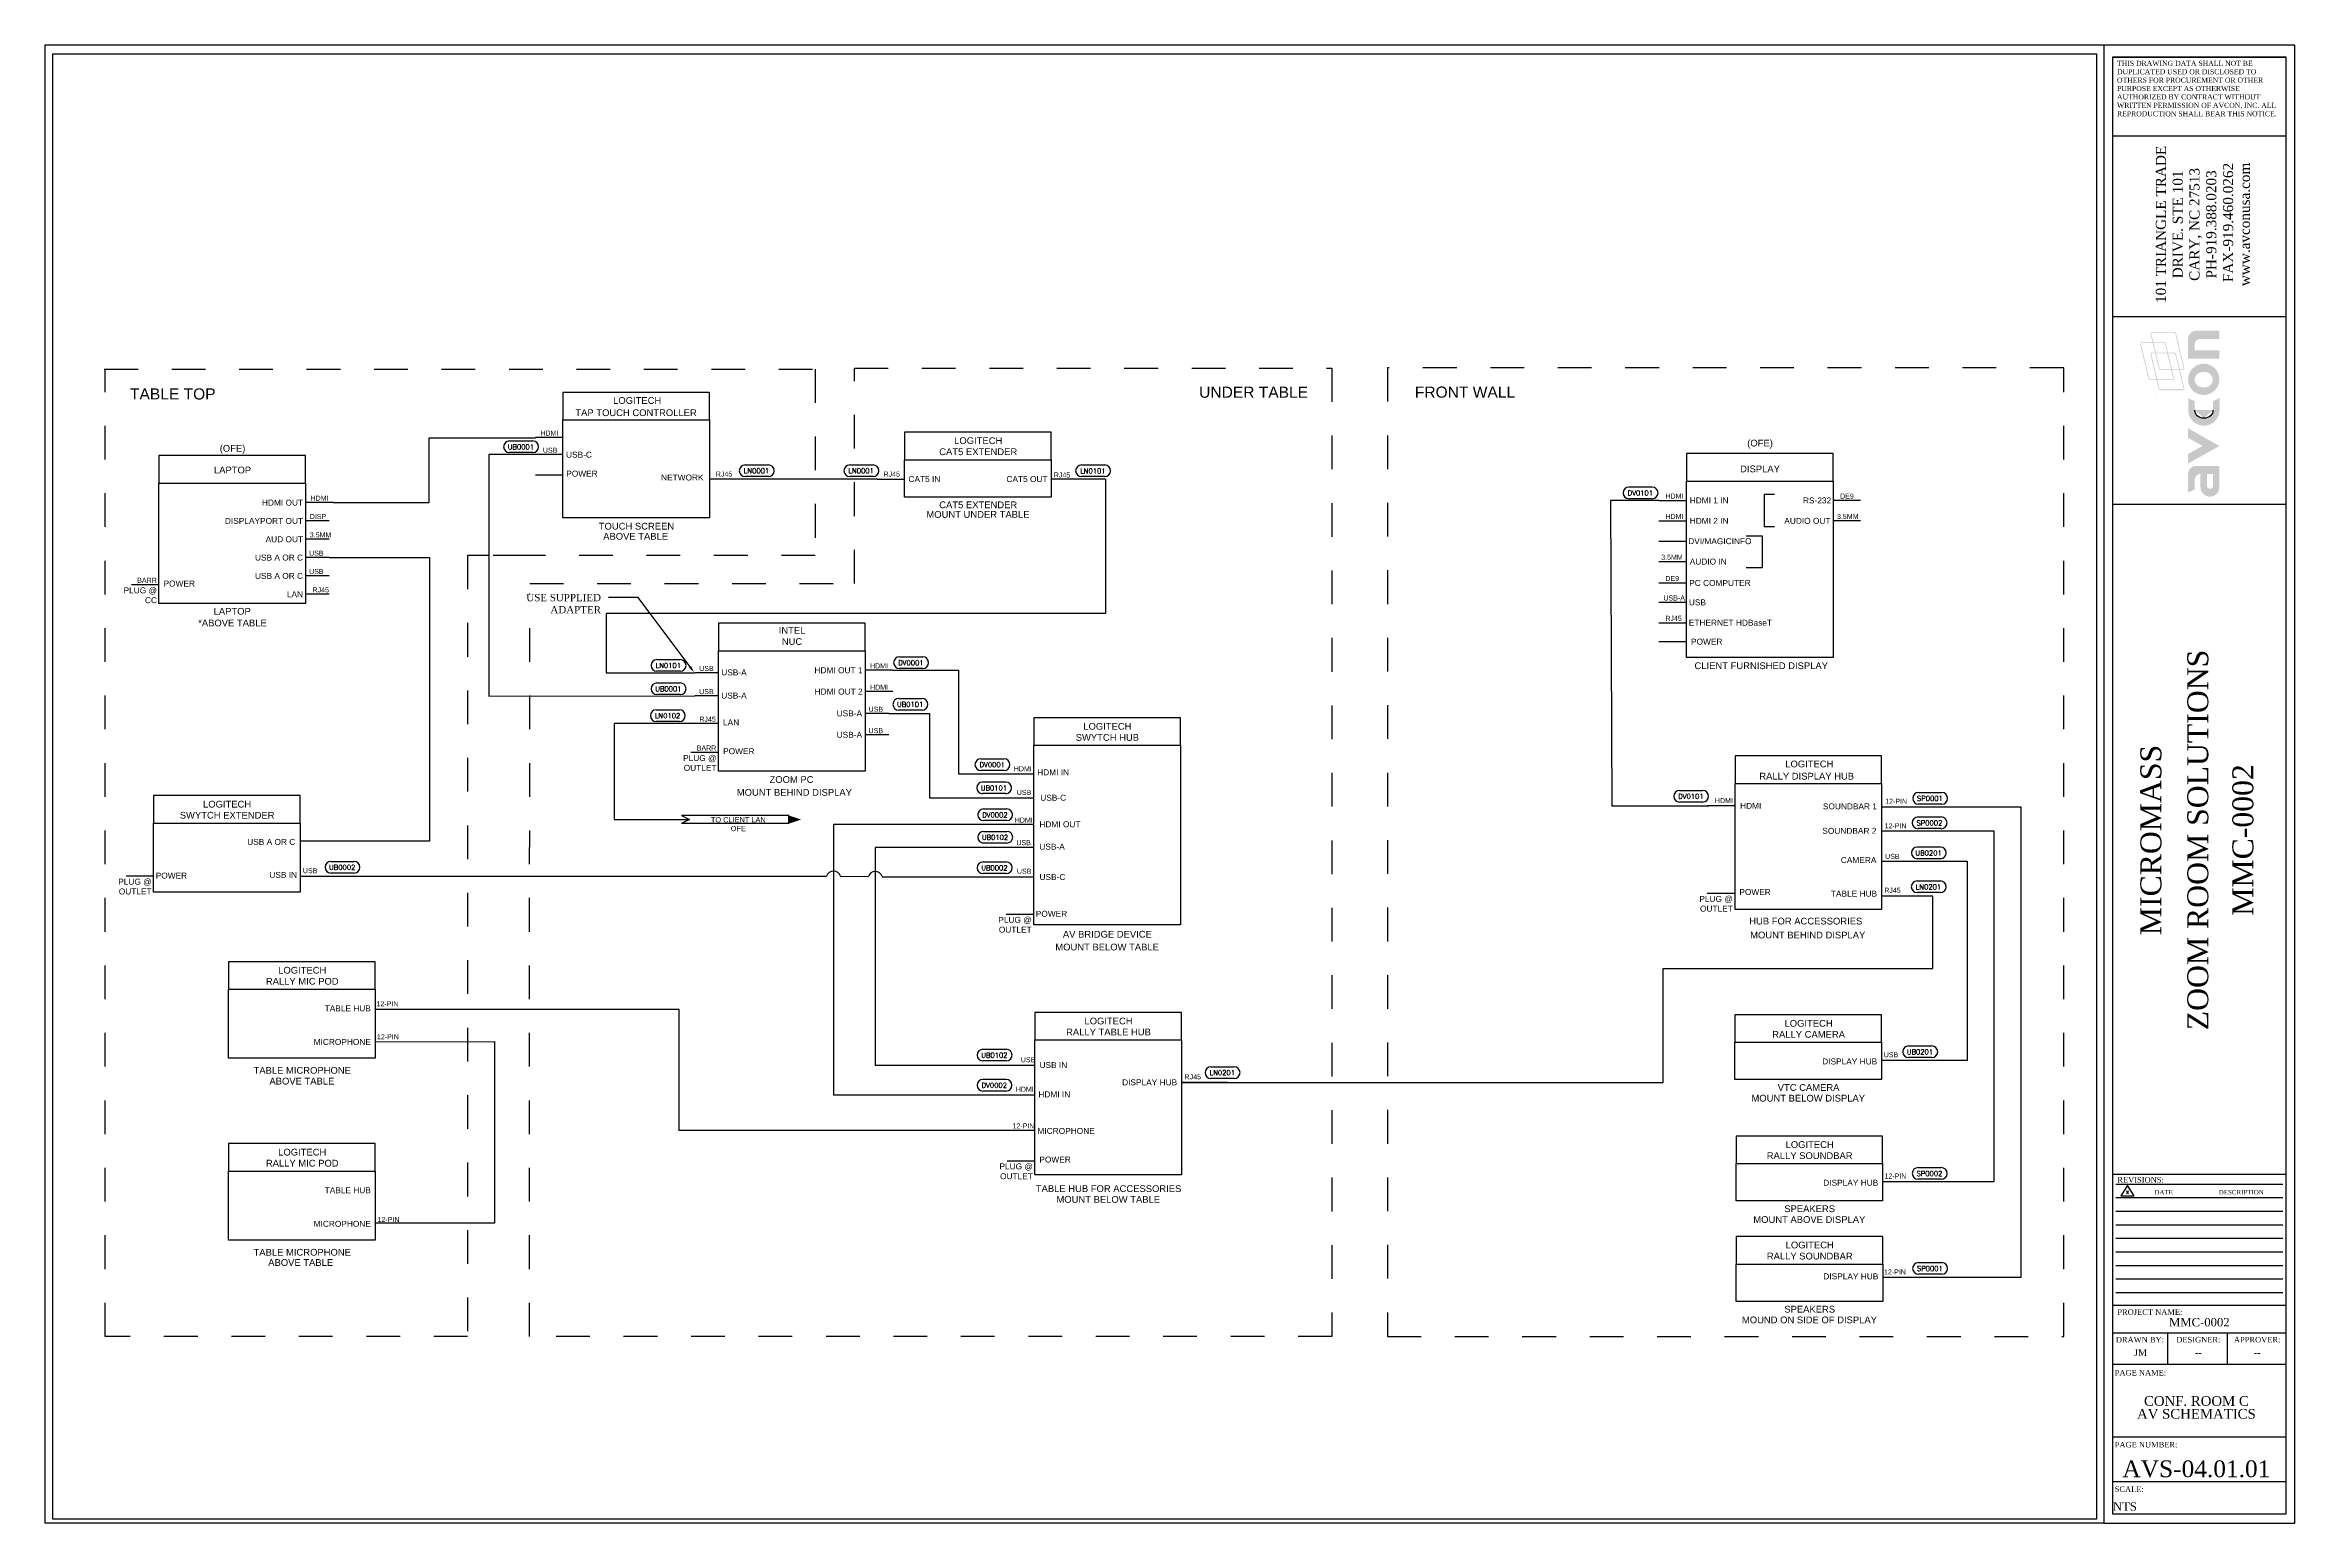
# Paper-space layout 'CR C' of a CAD drawing. Header units: inches. Extents: x 1 to 34.5, y 0.9 to 22.9.
# The model-space entities are those that its viewports show. They can reach past a viewport. Long polylines and large blocks are cut down to what shows.
import ezdxf
from ezdxf import colors
from ezdxf.entities.mleader import LeaderData, LeaderLine
from ezdxf.enums import TextEntityAlignment as Align
from ezdxf.math import Vec2, Vec3

# ---------------------------------------------------------------- set-up
doc = ezdxf.new("R2010")
doc.units = ezdxf.units.IN
doc.header["$MEASUREMENT"] = 0
doc.linetypes.add('1DASH', pattern=[1, 0.5, -0.5])
for name, color, linetype in [('AV-1-DASH', 3, '1DASH'), ('AV-BORDER', 7, 'Continuous'), ('AV-CABLE-AUDIO', 4, 'Continuous'), ('AV-CABLE-CNTRL', 2, 'Continuous'), ('AV-CABLE-VIDEO', 6, 'Continuous'), ('AV-CBL-AUDIO', 4, 'Continuous'), ('AV-DEVICE', 4, 'Continuous'), ('AV-NOTE', 1, 'Continuous'), ('AV-TEXT', 2, 'Continuous')]:
    doc.layers.add(name, color=color, linetype=linetype)
doc.layers.add('AV-VPRT', color=9, linetype='Continuous', plot=False)
doc.styles.add('AVCON', font='BOOKOS.TTF')
doc.styles.add('PDF Arial', font='arial.ttf')
doc.styles.get("Standard").update_dxf_attribs({"font": 'simplex.shx'})
doc.styles.add('WL-BASE', font='arial.ttf')

# ---------------------------------------------------------------- blocks, each defined once
blk = doc.blocks.new('PAGE TITLES')
at = {"style": 'AVCON'}
for tag, height, p in [('NAME-1', 0.146, (1.295, 1.842)), ('NAME-2', 0.146, (1.295, 1.65)), ('NAME-3', 0.146, (1.295, 1.458)), ('NAME-4', 0.146, (1.295, 1.261)), ('PAGE_NUMBER', 0.25, (1.295, 0.588))]:
    blk.add_attdef(tag, text='', height=height, dxfattribs=at).set_placement(p, align=Align.CENTER)
blk.add_attdef('SCALE', (0.051, 0.089), '', height=0.125, dxfattribs=at)
blk = doc.blocks.new('REVISION CALL-OUT')
for p, q in [((0, 0.3), (-0.2, 0)), ((-0.2, 0), (0.2, 0)), ((0.2, 0), (0, 0.3))]:
    blk.add_line(p, q)
at = {"layer": 'AV-TEXT', "flags": 4}
blk.add_attdef('CHANGE', text='', height=0.125, dxfattribs=at).set_placement((0, 0.121), align=Align.MIDDLE_CENTER)
blk = doc.blocks.new('NEW Title Block Arch-D USE THIS')
at = {"layer": 'AV-BORDER'}
for p, q in [((43.707, 25.108), (46.297, 25.108)), ((43.707, 23.939), (46.297, 23.939)), ((43.707, 21.249), (46.297, 21.249)), ((43.76, 8.337), (46.246, 8.337)), ((43.76, 8.135), (46.246, 8.135)), ((43.76, 7.933), (46.246, 7.933)), ((43.76, 7.731), (46.246, 7.731)), ((43.76, 7.529), (46.246, 7.529)), ((43.76, 7.327), (46.246, 7.327)), ((43.76, 7.126), (46.246, 7.126)), ((43.76, 6.924), (46.246, 6.924)), ((43.76, 6.722), (46.246, 6.722)), ((43.707, 6.532), (46.297, 6.532)), ((43.707, 6.121), (46.297, 6.121)), ((44.533, 5.656), (44.533, 6.121)), ((45.423, 5.656), (45.423, 6.121)), ((43.707, 5.656), (46.297, 5.656)), ((43.707, 4.573), (46.297, 4.573)), ((43.707, 3.911), (46.297, 3.911))]:
    blk.add_line(p, q, dxfattribs=at)
at = {"layer": 'AV-BORDER', "color": 7, "linetype": 'Continuous'}
for points in [[(12.926, 25.291), (12.926, 3.291)], [(43.707, 25.291), (12.926, 25.291)], [(43.578, 3.291), (12.926, 3.291)]]:
    blk.add_lwpolyline(points, dxfattribs=at)
for points in [[(43.578, 3.291), (46.426, 3.291), (46.426, 25.291), (43.578, 25.291)], [(46.297, 3.428), (46.297, 25.108), (43.707, 25.108), (43.707, 3.428)], [(46.297, 8.482), (46.297, 25.108), (43.707, 25.108), (43.707, 8.482)], [(46.297, 8.482), (46.297, 18.453), (43.707, 18.453), (43.707, 8.482)]]:
    blk.add_lwpolyline(points, close=True, dxfattribs=at)
at = {"xscale": 0.5, "yscale": 0.5, "zscale": 0.5}
blk.add_blockref('REVISION CALL-OUT', (43.934, 8.163), dxfattribs=at).add_auto_attribs({'CHANGE': 'x'})
at = {"layer": 'AV-BORDER', "color": 7, "style": 'AVCON'}
for s, height, p in [('REVISIONS:', 0.0833, (43.781, 8.399)), ('DATE', 0.0675, (44.334, 8.215)), ('DESCRIPTION', 0.0675, (45.292, 8.215)), ('PROJECT NAME:', 0.08333, (43.781, 6.431)), ('PAGE NAME:', 0.0833, (43.742, 5.528)), ('PAGE NUMBER:', 0.08333, (43.742, 4.457)), ('SCALE:', 0.0833, (43.742, 3.795))]:
    blk.add_text(s, height=height, dxfattribs=at).set_placement(p, align=Align.MIDDLE_LEFT)
for s, p in [('DRAWN BY: ', (44.133, 6.02)), ('DESIGNER:', (44.987, 6.02)), ('APPROVER:', (45.863, 6.02))]:
    blk.add_text(s, height=0.0833, dxfattribs=at).set_placement(p, align=Align.MIDDLE_CENTER)
at = {"layer": 'AV-BORDER', "insert": (43.776, 25.056), "char_height": 0.075, "width": 2.4436, "attachment_point": 1, "style": 'AVCON'}
blk.add_mtext('{\\C7;THIS DRAWING DATA SHALL NOT BE DUPLICATED USED OR DISCLOSED TO OTHERS FOR PROCUREMENT OR OTHER PURPOSE EXCEPT AS OTHERWISE AUTHORIZED BY CONTRACT WITHOUT WRITTEN PERMISSION OF AVCON, INC. ALL REPRODUCTION SHALL BEAR THIS NOTICE.\\fCourier New|b1|i0|c0|p49;\\P\\H1.333x;\\C256; }', dxfattribs=at)
at = {"layer": 'AV-BORDER', "insert": (45.056, 22.621), "char_height": 0.15, "width": 3.5056, "attachment_point": 5, "rotation": 90, "style": 'AVCON'}
blk.add_mtext('101 TRIANGLE TRADE \\PDRIVE. STE 101\\PCARY, NC 27513\\PPH-919.388.0203\\P FAX-919.460.0262\\Pwww.avconusa.com', dxfattribs=at)
at = {"layer": 'AV-BORDER', "style": 'AVCON'}
for tag, p in [('PROJECT_NAME_2', (45.806, 13.458)), ('PROJECT_NAME', (45.135, 13.458)), ('CLIENT', (44.436, 13.458))]:
    blk.add_attdef(tag, text='', height=0.312, rotation=90, dxfattribs=at).set_placement(p, align=Align.CENTER)
for tag, height, p in [('PROJECT_NAME', 0.125, (45.002, 6.217)), ('DRAWN_BY', 0.1, (44.126, 5.778)), ('DESIGNER', 0.1, (44.986, 5.778)), ('APPROVER', 0.1, (45.863, 5.778))]:
    blk.add_attdef(tag, text='', height=height, dxfattribs=at).set_placement(p, align=Align.CENTER)
blk = doc.blocks.new('WIRE_LABEL')
at = {"layer": 'AV-TEXT'}
for p, q in [((-0.137, 0.141), (0.143, 0.141)), ((0.143, 0), (-0.137, 0))]:
    blk.add_line(p, q, dxfattribs=at)
for centre, start, end in [((-0.137, 0.07), 90, 270), ((0.143, 0.07), 270, 90)]:
    blk.add_arc(centre, 0.0703, start, end, dxfattribs=at)
blk.add_attdef('NUMBER', text='', height=0.06, dxfattribs=at).set_placement((0, 0.039), align=Align.CENTER)

msp = doc.modelspace()

# ---------------------------------------------------------------- linework, layer by layer
for points in [[(146.928, 17.665), (149.12, 17.665), (149.12, 18.076), (146.928, 18.076)], [(146.928, 17.665), (149.12, 17.665), (149.12, 16.199), (146.928, 16.199)], [(152.038, 17.07), (154.23, 17.07), (154.23, 17.481), (152.038, 17.481)], [(152.038, 17.07), (154.23, 17.07), (154.23, 16.512), (152.038, 16.512)], [(149.254, 14.213), (151.446, 14.213), (151.446, 14.624), (149.254, 14.624)], [(149.254, 14.213), (151.446, 14.213), (151.446, 12.415), (149.254, 12.415)], [(153.969, 12.801), (156.161, 12.801), (156.161, 13.212), (153.969, 13.212)], [(153.969, 12.801), (156.161, 12.801), (156.161, 10.118), (153.969, 10.118)], [(164.453, 12.232), (166.645, 12.232), (166.645, 12.643), (164.453, 12.643)], [(164.453, 12.232), (166.645, 12.232), (166.645, 10.346), (164.453, 10.346)], [(140.807, 11.637), (142.999, 11.637), (142.999, 12.048), (140.807, 12.048)], [(140.807, 11.637), (142.999, 11.637), (142.999, 10.605), (140.807, 10.605)], [(141.931, 9.155), (144.122, 9.155), (144.122, 9.566), (141.931, 9.566)], [(141.931, 9.155), (144.122, 9.155), (144.122, 8.122), (141.931, 8.122)], [(153.986, 8.396), (156.178, 8.396), (156.178, 8.807), (153.986, 8.807)], [(164.452, 8.362), (166.644, 8.362), (166.644, 8.773), (164.452, 8.773)], [(153.986, 8.396), (156.178, 8.396), (156.178, 6.382), (153.986, 6.382)], [(164.452, 8.362), (166.644, 8.362), (166.644, 7.803), (164.452, 7.803)], [(141.931, 6.436), (144.123, 6.436), (144.123, 6.847), (141.931, 6.847)], [(164.468, 6.548), (166.66, 6.548), (166.66, 6.959), (164.468, 6.959)], [(141.931, 6.436), (144.123, 6.436), (144.123, 5.404), (141.931, 5.404)], [(164.468, 6.548), (166.66, 6.548), (166.66, 5.99), (164.468, 5.99)], [(164.47, 5.047), (166.662, 5.047), (166.662, 5.458), (164.47, 5.458)], [(164.47, 5.047), (166.662, 5.047), (166.662, 4.489), (164.47, 4.489)]]:
    msp.add_lwpolyline(points, close=True)
at = {"color": 1}
for points in [[(163.727, 16.751), (165.919, 16.751), (165.919, 17.162), (163.727, 17.162)], [(140.888, 16.72), (143.08, 16.72), (143.08, 17.131), (140.888, 17.131)], [(140.888, 16.72), (143.08, 16.72), (143.08, 14.921), (140.888, 14.921)], [(163.727, 16.751), (165.919, 16.751), (165.919, 14.113), (163.727, 14.113)]]:
    msp.add_lwpolyline(points, close=True, dxfattribs=at)
at = {"layer": 'AV-1-DASH'}
for points in [[(140.072, 18.425), (150.7, 18.425), (150.7, 15.637), (146.39, 15.637), (145.823, 15.638), (145.502, 15.638), (145.502, 3.964), (140.085, 3.964), (140.085, 18.425)], [(146.433, 15.219), (151.288, 15.219), (151.288, 18.439), (158.425, 18.439), (158.425, 18.439), (158.425, 3.964), (146.428, 3.964), (146.433, 15.072)], [(159.256, 18.442), (159.256, 3.964), (169.367, 3.964), (169.367, 18.442), (159.256, 18.442)]]:
    msp.add_lwpolyline(points, dxfattribs=at)
at = {"layer": 'AV-CABLE-AUDIO', "color": 2}
msp.add_line((146.926, 17.146), (145.821, 17.146), dxfattribs=at)
at = {"layer": 'AV-CABLE-AUDIO', "color": 1}
for p, q in [((146.518, 16.845), (146.929, 16.845)), ((165.042, 16.552), (164.889, 16.552)), ((164.889, 16.552), (164.889, 16.073)), ((164.619, 15.934), (164.858, 15.934)), ((164.858, 15.934), (164.858, 15.455)), ((164.889, 16.073), (165.042, 16.073)), ((140.478, 15.202), (140.888, 15.202)), ((164.858, 15.455), (164.619, 15.455)), ((163.316, 14.35), (163.727, 14.35)), ((148.843, 12.696), (149.254, 12.696)), ((140.398, 10.848), (140.809, 10.848)), ((164.038, 10.591), (164.449, 10.591)), ((153.555, 10.277), (153.966, 10.277)), ((153.573, 6.592), (153.984, 6.592))]:
    msp.add_line(p, q, dxfattribs=at)
at = {"layer": 'AV-CABLE-AUDIO'}
for p, q in [((166.33, 16.156), (165.919, 16.156)), ((163.316, 15.547), (163.727, 15.547))]:
    msp.add_line(p, q, dxfattribs=at)
at = {"layer": 'AV-CABLE-CNTRL'}
for p, q in [((151.627, 16.78), (152.038, 16.78)), ((155.041, 16.78), (154.23, 16.78)), ((143.434, 15.607), (143.08, 15.607)), ((143.434, 15.333), (143.08, 15.333)), ((163.316, 15.228), (163.727, 15.228)), ((143.434, 15.059), (143.08, 15.059)), ((163.316, 14.938), (163.727, 14.938)), ((163.316, 14.633), (163.727, 14.633)), ((149.254, 13.884), (148.9, 13.884)), ((149.254, 13.539), (148.9, 13.539)), ((149.253, 13.126), (148.899, 13.126)), ((151.8, 13.274), (151.446, 13.274)), ((151.8, 12.955), (151.446, 12.955)), ((150.305, 11.75), (148.703, 11.75)), ((148.703, 11.75), (148.823, 11.691)), ((148.823, 11.691), (148.703, 11.632)), ((150.305, 11.632), (148.703, 11.632)), ((150.305, 11.633), (150.305, 11.75)), ((156.867, 7.759), (156.178, 7.759))]:
    msp.add_line(p, q, dxfattribs=at)
at = {"layer": 'AV-CABLE-CNTRL', "color": 1}
msp.add_line((150.305, 11.632), (150.305, 11.75), dxfattribs=at)
at = {"layer": 'AV-CABLE-CNTRL'}
for points in [[(145.821, 17.146), (145.821, 13.537), (148.9, 13.539)], [(155.041, 16.78), (155.041, 14.772), (147.573, 14.772), (147.573, 13.886), (148.894, 13.884)], [(151.627, 16.78), (149.12, 16.78)], [(143.434, 15.607), (144.932, 15.607), (144.932, 11.366), (142.999, 11.366)], [(148.899, 13.126), (147.696, 13.126), (147.696, 11.691), (148.823, 11.691)], [(151.8, 13.274), (152.409, 13.274), (152.409, 12.018), (153.969, 12.018)], [(166.645, 11.879), (168.726, 11.879), (168.726, 4.847), (166.657, 4.847)], [(166.645, 11.521), (168.321, 11.521), (168.321, 6.278), (166.66, 6.278)], [(153.969, 11.274), (151.599, 11.274), (151.599, 8.019), (153.986, 8.019)], [(150.871, 10.842), (142.999, 10.842)], [(151.496, 10.837), (151.076, 10.842)], [(151.701, 10.837), (153.969, 10.837)], [(166.645, 11.067), (167.922, 11.067), (167.922, 8.089), (166.644, 8.089)], [(156.178, 7.759), (163.377, 7.759), (163.377, 9.467), (167.41, 9.467), (167.41, 10.547), (166.645, 10.547)], [(153.986, 7.043), (148.665, 7.043), (148.665, 8.851), (144.122, 8.851)], [(144.122, 8.37), (145.906, 8.375)], [(145.906, 8.375), (145.906, 5.657), (144.126, 5.657)]]:
    msp.add_lwpolyline(points, dxfattribs=at)
for centre in [(150.974, 10.815), (151.598, 10.81)]:
    msp.add_arc(centre, 0.106, 15, 165, dxfattribs=at)
msp.add_solid([(150.305, 11.752), (150.49, 11.691), (150.305, 11.629)], dxfattribs=at)
at = {"layer": 'AV-CABLE-VIDEO'}
for p, q in [((146.928, 17.403), (146.517, 17.403)), ((143.491, 16.429), (143.08, 16.429)), ((151.857, 13.923), (151.446, 13.923)), ((151.859, 13.604), (151.448, 13.604)), ((164.453, 11.896), (164.042, 11.896))]:
    msp.add_line(p, q, dxfattribs=at)
at = {"layer": 'AV-CABLE-VIDEO', "color": 114, "true_color": 0x139b48}
msp.add_line((143.434, 16.155), (143.08, 16.155), dxfattribs=at)
at = {"layer": 'AV-CABLE-VIDEO', "color": 6}
for p, q in [((163.316, 16.461), (163.727, 16.461)), ((163.316, 16.156), (163.727, 16.156)), ((163.316, 15.852), (163.727, 15.852))]:
    msp.add_line(p, q, dxfattribs=at)
at = {"layer": 'AV-CABLE-VIDEO', "color": 2}
msp.add_line((166.33, 16.461), (165.919, 16.461), dxfattribs=at)
at = {"layer": 'AV-CABLE-VIDEO'}
for points in [[(143.491, 16.429), (144.93, 16.429), (144.93, 17.399), (146.517, 17.399)], [(163.316, 16.461), (162.59, 16.461), (162.609, 11.897), (164.061, 11.897)], [(151.857, 13.923), (152.844, 13.923), (152.844, 12.372), (153.969, 12.372)], [(153.969, 11.619), (150.976, 11.619), (150.976, 7.574), (153.986, 7.574)]]:
    msp.add_lwpolyline(points, dxfattribs=at)
at = {"layer": 'AV-CBL-AUDIO'}
msp.add_line((143.434, 15.881), (143.08, 15.881), dxfattribs=at)
at = {"layer": 'AV-VPRT'}
msp.add_lwpolyline([(139.304, 23.136), (169.857, 23.136), (169.857, 1.234), (139.304, 1.234)], close=True, dxfattribs=at)

# ---------------------------------------------------------------- block references
at = {"layer": 'AV-DEVICE', "xscale": 1.241608134679848, "yscale": 1.241608134679848, "zscale": 1.241608134679848}
for p, values in [((146.3, 17.176), {'NUMBER': 'UB0001'}), ((149.823, 16.818), {'NUMBER': 'LN0001'}), ((151.388, 16.818), {'NUMBER': 'LN0001'}), ((154.852, 16.817), {'NUMBER': 'LN0101'}), ((163.037, 16.487), {'NUMBER': 'DV0101'}), ((148.504, 13.908), {'NUMBER': 'LN0101'}), ((152.131, 13.949), {'NUMBER': 'DV0001'}), ((148.505, 13.559), {'NUMBER': 'UB0001'}), ((152.12, 13.326), {'NUMBER': 'UB0101'}), ((148.493, 13.157), {'NUMBER': 'LN0102'}), ((153.347, 12.425), {'NUMBER': 'DV0001'}), ((153.373, 12.078), {'NUMBER': 'UB0101'}), ((163.794, 11.952), {'NUMBER': 'DV0101'}), ((153.387, 11.675), {'NUMBER': 'DV0002'}), ((167.367, 11.921), {'NUMBER': 'SP0001'}), ((153.389, 11.339), {'NUMBER': 'UB0102'}), ((167.359, 11.555), {'NUMBER': 'SP0002'}), ((167.347, 11.106), {'NUMBER': 'UB0201'}), ((143.629, 10.891), {'NUMBER': 'UB0002'}), ((153.38, 10.883), {'NUMBER': 'UB0002'}), ((167.346, 10.599), {'NUMBER': 'LN0201'}), ((153.379, 8.083), {'NUMBER': 'UB0102'}), ((167.218, 8.133), {'NUMBER': 'UB0201'}), ((153.378, 7.633), {'NUMBER': 'DV0002'}), ((156.787, 7.821), {'NUMBER': 'LN0201'}), ((167.36, 6.314), {'NUMBER': 'SP0002'}), ((167.366, 4.894), {'NUMBER': 'SP0001'})]:
    msp.add_blockref('WIRE_LABEL', p, dxfattribs=at).add_auto_attribs(values)

# ---------------------------------------------------------------- texts
at = {"style": 'WL-BASE'}
for s, height, p in [('TABLE TOP', 0.1665, (140.456, 18.053)), ('UNDER TABLE', 0.16652, (156.441, 18.079)), ('FRONT WALL', 0.1665, (159.666, 18.08))]:
    msp.add_text(s, height=height, dxfattribs=at).set_placement(p, align=Align.MIDDLE_LEFT)
for s, height, p in [('LOGITECH', 0.1008, (148.399, 17.955)), ('TAP TOUCH CONTROLLER', 0.10083, (148.93, 17.772)), ('TOUCH SCREEN', 0.10083, (148.592, 16.076)), ('LOGITECH', 0.1008, (165.924, 12.522)), ('ZOOM PC', 0.1008, (150.675, 12.289)), ('RALLY DISPLAY HUB', 0.10083, (166.233, 12.339)), ('HUB FOR ACCESSORIES', 0.10083, (166.356, 10.173))]:
    msp.add_text(s, height=height, dxfattribs=at).set_placement(p, align=Align.MIDDLE_RIGHT)
for s, height, p in [('CAT5 EXTENDER', 0.10083, (153.138, 16.395)), ('AV BRIDGE DEVICE', 0.10083, (155.069, 9.977)), ('TABLE MICROPHONE', 0.10083, (143.031, 7.942)), ('VTC CAMERA', 0.1008, (165.553, 7.686)), ('TABLE HUB FOR ACCESSORIES', 0.10083, (155.087, 6.174)), ('SPEAKERS', 0.1008, (165.569, 5.873)), ('TABLE MICROPHONE', 0.10083, (143.031, 5.223)), ('SPEAKERS', 0.1008, (165.57, 4.372))]:
    msp.add_text(s, height=height, dxfattribs=at).set_placement(p, align=Align.MIDDLE_CENTER)
at = {"color": 1, "style": 'WL-BASE'}
for s, height, p in [('ABOVE TABLE', 0.10083, (148.016, 15.925)), ('LAPTOP', 0.1008, (141.984, 14.804)), ('*ABOVE TABLE', 0.10083, (141.988, 14.63)), ('MOUNT BELOW TABLE', 0.10083, (155.065, 9.785)), ('ABOVE TABLE', 0.10083, (143.026, 7.781)), ('MOUNT BELOW DISPLAY', 0.10083, (165.548, 7.526)), ('MOUNT BELOW TABLE', 0.10083, (155.082, 6.013)), ('MOUNT ABOVE DISPLAY', 0.10083, (165.564, 5.712)), ('ABOVE TABLE', 0.10083, (143.008, 5.07)), ('MOUND ON SIDE OF DISPLAY', 0.10083, (165.566, 4.212))]:
    msp.add_text(s, height=height, dxfattribs=at).set_placement(p, align=Align.MIDDLE_CENTER)
msp.add_text('CLIENT FURNISHED DISPLAY', height=0.10083, dxfattribs=at).set_placement((165.843, 13.99), align=Align.MIDDLE_RIGHT)
at = {"attachment_point": 2, "style": 'WL-BASE'}
for s, heights, insert, char_height in [('CAT5 EXTENDER', [0], (153.138, 17.239), 0.10083), ('LOGITECH', [0], (153.138, 17.405), 0.1008), ('INTEL\\PNUC', [0.445], (150.354, 14.57), 0.1008), ('LOGITECH', [0], (155.069, 13.135), 0.1008), ('SWYTCH HUB', [0], (155.069, 12.969), 0.1008), ('SWYTCH EXTENDER', [0], (141.908, 11.806), 0.10083), ('LOGITECH', [0], (141.908, 11.971), 0.1008), ('LOGITECH', [0], (143.031, 9.489), 0.1008), ('RALLY MIC POD', [0], (143.031, 9.324), 0.10083), ('RALLY TABLE HUB', [0], (155.086, 8.565), 0.10083), ('LOGITECH', [0], (155.086, 8.73), 0.1008), ('RALLY CAMERA', [0], (165.553, 8.53), 0.10083), ('LOGITECH', [0], (165.553, 8.696), 0.1008), ('LOGITECH', [0], (143.031, 6.77), 0.1008), ('LOGITECH', [0], (165.569, 6.883), 0.1008), ('RALLY MIC POD', [0], (143.031, 6.605), 0.10083), ('RALLY SOUNDBAR', [0], (165.569, 6.717), 0.10083), ('LOGITECH', [0], (165.57, 5.382), 0.1008), ('RALLY SOUNDBAR', [0], (165.57, 5.216), 0.10083)]:
    msp.add_mtext_dynamic_manual_height_columns(s, width=3.03705, gutter_width=1, heights=heights, dxfattribs=dict(at, insert=insert, char_height=char_height))
at = {"color": 1, "attachment_point": 2, "style": 'WL-BASE'}
for s, heights, insert, char_height in [('(OFE)', [0], (164.827, 17.368), 0.1008), ('LAPTOP', [0.114], (141.989, 16.966), 0.1008), ('\\pxqr;DISPLAY', [0], (163.606, 16.983), 0.10083)]:
    msp.add_mtext_dynamic_manual_height_columns(s, width=3.03705, gutter_width=1, heights=heights, dxfattribs=dict(at, insert=insert, char_height=char_height))
at = {"layer": 'AV-CABLE-AUDIO', "color": 2, "style": 'WL-BASE'}
for s, height, p in [('USB-C', 0.089, (147.362, 17.145)), ('USB-C', 0.089, (154.452, 12.017)), ('SOUNDBAR 1', 0.089, (166.575, 11.888)), ('SOUNDBAR 2', 0.089, (166.567, 11.522)), ('USB-A', 0.089, (154.432, 11.286)), ('CAMERA', 0.089, (166.567, 11.085)), ('USB IN', 0.089, (142.954, 10.864)), ('USB-C', 0.089, (154.441, 10.832)), ('TABLE HUB', 0.089, (166.577, 10.584)), ('TABLE HUB', 0.089, (144.057, 8.869)), ('MICROPHONE', 0.089, (144.058, 8.367)), ('DISPLAY HUB', 0.08905, (166.579, 8.075)), ('USB IN', 0.089, (154.469, 8.022)), ('DISPLAY HUB', 0.08905, (156.112, 7.763)), ('MICROPHONE', 0.089, (154.88, 7.037)), ('TABLE HUB', 0.089, (144.057, 6.15)), ('DISPLAY HUB', 0.08905, (166.595, 6.262)), ('MICROPHONE', 0.089, (144.058, 5.648)), ('DISPLAY HUB', 0.08905, (166.596, 4.863))]:
    msp.add_text(s, height=height, dxfattribs=at).set_placement(p, align=Align.MIDDLE_RIGHT)
at = {"layer": 'AV-CABLE-AUDIO', "color": 1, "style": 'WL-BASE'}
for s, p in [('POWER', (147.448, 16.862)), ('PLUG @', (140.859, 15.116)), ('POWER', (141.427, 15.219)), ('CC', (140.859, 14.97)), ('POWER', (164.265, 14.35)), ('PLUG @', (149.225, 12.61)), ('OUTLET', (149.225, 12.464)), ('POWER', (149.793, 12.713)), ('PLUG @', (140.779, 10.762)), ('POWER', (141.31, 10.853)), ('OUTLET', (140.779, 10.616)), ('PLUG @', (164.42, 10.505)), ('POWER', (164.988, 10.608)), ('PLUG @', (153.937, 10.192)), ('POWER', (154.468, 10.282)), ('OUTLET', (164.42, 10.359)), ('OUTLET', (153.937, 10.046)), ('PLUG @', (153.955, 6.506)), ('OUTLET', (153.955, 6.36)), ('POWER', (154.522, 6.609))]:
    msp.add_text(s, height=0.089, dxfattribs=at).set_placement(p, align=Align.MIDDLE_RIGHT)
at = {"layer": 'AV-CABLE-AUDIO', "color": 2, "style": 'WL-BASE'}
for s, p in [('RJ45', (149.215, 16.818)), ('RJ45', (151.722, 16.817)), ('RJ45', (154.268, 16.804)), ('USB', (166.697, 11.103)), ('USB', (166.676, 8.138))]:
    msp.add_text(s, height=0.0753, dxfattribs=at).set_placement(p)
at = {"layer": 'AV-CABLE-AUDIO', "style": 'WL-BASE'}
for s, p in [('AUDIO OUT', (165.88, 16.156)), ('AUDIO IN', (164.329, 15.547))]:
    msp.add_text(s, height=0.089, dxfattribs=at).set_placement(p, align=Align.MIDDLE_RIGHT)
for p in [(165.978, 16.184), (163.349, 15.575)]:
    msp.add_text('3.5MM', height=0.0753, dxfattribs=at).set_placement(p)
at = {"layer": 'AV-CABLE-AUDIO', "color": 1, "style": 'WL-BASE'}
for p in [(140.564, 15.229), (148.93, 12.723)]:
    msp.add_text('BARR', height=0.0753, dxfattribs=at).set_placement(p)
at = {"layer": 'AV-CABLE-AUDIO', "color": 6, "style": 'WL-BASE'}
msp.add_text('HDMI', height=0.089, dxfattribs=at).set_placement((164.846, 11.896), align=Align.MIDDLE_RIGHT)
at = {"layer": 'AV-CABLE-CNTRL', "style": 'WL-BASE'}
for s, p in [('USB', (146.629, 17.174)), ('USB', (143.134, 15.635)), ('USB', (143.134, 15.361)), ('RJ45', (143.185, 15.087)), ('DE9', (163.412, 15.256)), ('USB-A', (163.383, 14.965)), ('RJ45', (163.412, 14.661)), ('USB', (148.966, 13.912)), ('USB', (148.966, 13.566)), ('RJ45', (148.969, 13.154)), ('USB', (151.499, 13.302)), ('USB', (151.499, 12.982)), ('USB', (153.715, 12.059)), ('12-PIN', (166.698, 11.926)), ('12-PIN', (166.69, 11.56)), ('USB', (153.708, 11.308)), ('USB', (143.041, 10.889)), ('USB', (153.717, 10.881)), ('RJ45', (166.685, 10.596)), ('12-PIN', (144.141, 8.9)), ('12-PIN', (144.148, 8.406)), ('USB', (153.775, 8.063)), ('RJ45', (156.223, 7.808)), ('12-PIN', (153.65, 7.074)), ('12-PIN', (166.688, 6.325)), ('12-PIN', (144.158, 5.675)), ('12-PIN', (166.681, 4.891))]:
    msp.add_text(s, height=0.0753, dxfattribs=at).set_placement(p)
for s, p in [('NETWORK', (148.396, 16.804)), ('CAT5 IN', (152.095, 16.78))]:
    msp.add_text(s, height=0.089, dxfattribs=at).set_placement(p, align=Align.MIDDLE_LEFT)
for s, height, p in [('CAT5 OUT', 0.089, (154.174, 16.78)), ('USB A OR C', 0.089, (143.043, 15.607)), ('USB A OR C', 0.089, (143.043, 15.333)), ('PC COMPUTER', 0.08905, (164.687, 15.228)), ('LAN', 0.089, (143.043, 15.059)), ('USB', 0.089, (164.019, 14.938)), ('ETHERNET HDBaseT', 0.08905, (165.006, 14.633)), ('USB-A', 0.089, (149.676, 13.89)), ('USB-A', 0.089, (149.676, 13.544)), ('LAN', 0.089, (149.564, 13.143)), ('USB-A', 0.089, (151.401, 13.278)), ('USB-A', 0.089, (151.401, 12.958)), ('USB A OR C', 0.089, (142.927, 11.357))]:
    msp.add_text(s, height=height, dxfattribs=at).set_placement(p, align=Align.MIDDLE_RIGHT)
at = {"layer": 'AV-CABLE-CNTRL', "insert": (148.342, 11.516), "char_height": 0.07878, "width": 2.41828, "attachment_point": 7, "style": 'PDF Arial'}
msp.add_mtext('\\pxqc;TO CLIENT LAN\\POFE ', dxfattribs=at)
at = {"layer": 'AV-CABLE-VIDEO', "style": 'WL-BASE'}
for p in [(146.591, 17.43), (143.154, 16.457), (151.52, 13.95), (151.521, 13.631), (164.152, 11.937)]:
    msp.add_text('HDMI', height=0.0753, dxfattribs=at).set_placement(p)
at = {"layer": 'AV-CABLE-VIDEO', "color": 6, "style": 'WL-BASE'}
for p in [(163.412, 16.488), (163.412, 16.184), (153.67, 12.413), (153.684, 11.645), (153.699, 7.622)]:
    msp.add_text('HDMI', height=0.0753, dxfattribs=at).set_placement(p)
for s, height, p in [('HDMI 1 IN', 0.089, (164.356, 16.461)), ('HDMI 2 IN', 0.089, (164.356, 16.156)), ('DVI/MAGICINFO', 0.08905, (164.7, 15.852)), ('HDMI IN', 0.089, (154.496, 12.397)), ('HDMI OUT', 0.089, (154.667, 11.62)), ('HDMI IN', 0.089, (154.514, 7.583))]:
    msp.add_text(s, height=height, dxfattribs=at).set_placement(p, align=Align.MIDDLE_RIGHT)
at = {"layer": 'AV-CABLE-VIDEO', "color": 2, "style": 'WL-BASE'}
msp.add_text('RS-232', height=0.089, dxfattribs=at).set_placement((165.891, 16.461), align=Align.MIDDLE_RIGHT)
msp.add_text('DE9', height=0.0753, dxfattribs=at).set_placement((166.025, 16.488))
at = {"layer": 'AV-CABLE-VIDEO', "color": 114, "true_color": 0x139b48, "style": 'WL-BASE'}
msp.add_text('DISPLAYPORT OUT', height=0.08905, dxfattribs=at).set_placement((143.043, 16.155), align=Align.MIDDLE_RIGHT)
at = {"layer": 'AV-CABLE-VIDEO', "style": 'WL-BASE'}
for s, p in [('HDMI OUT', (143.043, 16.429)), ('HDMI OUT 1', (151.408, 13.923)), ('HDMI OUT 2', (151.41, 13.604))]:
    msp.add_text(s, height=0.089, dxfattribs=at).set_placement(p, align=Align.MIDDLE_RIGHT)
at = {"layer": 'AV-CABLE-VIDEO', "color": 114, "true_color": 0x139b48, "style": 'WL-BASE'}
msp.add_text('DISP', height=0.0753, dxfattribs=at).set_placement((143.144, 16.183))
at = {"layer": 'AV-CBL-AUDIO', "style": 'WL-BASE'}
msp.add_text('AUD OUT', height=0.089, dxfattribs=at).set_placement((143.043, 15.881), align=Align.MIDDLE_RIGHT)
msp.add_text('3.5MM', height=0.0753, dxfattribs=at).set_placement((143.144, 15.909))
at = {"layer": 'AV-NOTE', "style": 'WL-BASE'}
msp.add_text('MOUNT UNDER TABLE', height=0.10083, dxfattribs=at).set_placement((153.134, 16.252), align=Align.MIDDLE_CENTER)
for p in [(151.25, 12.097), (166.401, 9.965)]:
    msp.add_text('MOUNT BEHIND DISPLAY', height=0.10083, dxfattribs=at).set_placement(p, align=Align.MIDDLE_RIGHT)
at = {"layer": 'AV-NOTE', "color": 1, "insert": (141.989, 17.29), "char_height": 0.1008, "attachment_point": 2, "style": 'WL-BASE'}
msp.add_mtext_dynamic_manual_height_columns('(OFE)', width=3.03705, gutter_width=1, heights=[0], dxfattribs=at)

# ---------------------------------------------------------------- leaders
at = {"layer": 'AV-NOTE'}
ml = msp.add_multileader_mtext('Standard', dxfattribs=at)
ml.set_content('USE SUPPLIED\\PADAPTER', color=256, style='AVCON')
ml.set_leader_properties()
ml.build(insert=Vec2(0, 0))
ml.multileader.update_dxf_attribs({"dogleg_length": 0.36, "arrow_head_size": 0.109})
ctx = ml.context
ctx.base_point, ctx.char_height, ctx.arrow_head_size, ctx.landing_gap_size, ctx.plane_origin = Vec3(146.185, 15.009), 0.10864, 0.109, 0.112, Vec3(148.191, 20.435)
ctx.text_align_type = 2
notes = []
notes.append((ctx, [(1, (1, 1, 0), (148.056, 15.009), (-1, 0), 0.447, [(0, [(148.894, 13.887)], 0, [])])]))
ctx.mtext.insert, ctx.mtext.alignment, ctx.mtext.flow_direction = Vec3(147.498, 15.063), 3, 5
for ctx, leaders in notes:
    for number, flags, end, landing, length, lines in leaders:
        leader = LeaderData()
        leader.index, (leader.has_last_leader_line, leader.has_dogleg_vector, leader.attachment_direction) = number, flags
        leader.last_leader_point, leader.dogleg_vector, leader.dogleg_length = Vec3(end), Vec3(landing), length
        for number, points, colour, breaks in lines:
            line = LeaderLine()
            line.index, line.vertices, line.color, line.breaks = number, Vec3.list(points), colors.encode_raw_color(colour), breaks
            leader.lines.append(line)
        ctx.leaders.append(leader)

psp = doc.layouts.new('CR C')

# ---------------------------------------------------------------- hatches: boundary and pattern name
h = psp.add_hatch(color=8)
h.dxf.hatch_style = 1
h.paths.add_polyline_path([(32.489, 17.909), (32.492, 17.898), (32.717, 17.898, 0.485012), (32.739, 17.926), (32.708, 18.051), (32.697, 18.051), (32.728, 17.923, -0.485012), (32.717, 17.909)], flags=17)
h.paths.add_polyline_path([(32.477, 17.909), (32.48, 17.898), (32.492, 17.898), (32.489, 17.909)])
h.paths.add_polyline_path([(32.381, 17.909, -0.346791), (32.37, 17.918), (32.246, 18.434, -0.485012), (32.257, 18.448), (32.422, 18.448), (32.419, 18.459), (32.257, 18.459, 0.485012), (32.235, 18.432), (32.359, 17.915, 0.346791), (32.381, 17.898), (32.48, 17.898), (32.477, 17.909)])
h.paths.add_polyline_path([(32.4, 18.281, -0.485012), (32.411, 18.295), (32.458, 18.295), (32.456, 18.306), (32.411, 18.306, 0.485012), (32.389, 18.278), (32.477, 17.909), (32.489, 17.909)])
h.paths.add_polyline_path([(32.492, 17.898), (32.48, 17.898), (32.513, 17.762, 0.346791), (32.535, 17.745), (32.87, 17.745, 0.485012), (32.892, 17.772), (32.825, 18.051), (32.813, 18.051), (32.881, 17.77, -0.485012), (32.87, 17.756), (32.535, 17.756, -0.346791), (32.524, 17.764)])
h.paths.add_polyline_path([(32.456, 18.306), (32.458, 18.295), (32.47, 18.295), (32.467, 18.306)], flags=17)
h.paths.add_polyline_path([(32.433, 18.448), (32.422, 18.448), (32.456, 18.306), (32.467, 18.306)], flags=17)
h.paths.add_polyline_path([(32.458, 18.295), (32.513, 18.069, 0.346791), (32.535, 18.051), (32.697, 18.051), (32.694, 18.063), (32.535, 18.063, -0.346791), (32.524, 18.071), (32.47, 18.295)], flags=17)
h.paths.add_polyline_path([(32.467, 18.306), (32.47, 18.295), (32.638, 18.295), (32.636, 18.306)], flags=17)
h.paths.add_polyline_path([(32.419, 18.459), (32.422, 18.448), (32.433, 18.448), (32.43, 18.459)], flags=17)
h.paths.add_polyline_path([(32.4, 18.588, -0.485012), (32.411, 18.602), (32.746, 18.602, -0.346791), (32.757, 18.593), (32.881, 18.076, -0.485012), (32.87, 18.063), (32.822, 18.063), (32.825, 18.051), (32.87, 18.051, 0.485012), (32.892, 18.079), (32.768, 18.596, 0.346791), (32.746, 18.613), (32.411, 18.613, 0.485012), (32.389, 18.585), (32.419, 18.459), (32.43, 18.459)])
h.paths.add_polyline_path([(32.43, 18.459), (32.433, 18.448), (32.593, 18.448, -0.346791), (32.604, 18.44), (32.636, 18.306), (32.647, 18.306), (32.615, 18.442, 0.346791), (32.593, 18.459)], flags=17)
h.paths.add_polyline_path([(32.636, 18.306), (32.638, 18.295), (32.65, 18.295), (32.647, 18.306)], flags=17)
h.paths.add_polyline_path([(32.638, 18.295), (32.694, 18.063), (32.706, 18.063), (32.65, 18.295)], flags=17)
h.paths.add_polyline_path([(32.647, 18.306), (32.65, 18.295), (32.746, 18.295, -0.346791), (32.757, 18.286), (32.811, 18.063), (32.822, 18.063), (32.768, 18.289, 0.346791), (32.746, 18.306)], flags=17)
h.paths.add_polyline_path([(32.811, 18.063), (32.813, 18.051), (32.825, 18.051), (32.822, 18.063)], flags=17)
h.paths.add_polyline_path([(32.706, 18.063), (32.708, 18.051), (32.813, 18.051), (32.811, 18.063)], flags=17)
h.paths.add_polyline_path([(32.694, 18.063), (32.697, 18.051), (32.708, 18.051), (32.706, 18.063)], flags=17)
at = {"layer": 'AV-CABLE-CNTRL', "true_color": 0xed1f24}
h = psp.add_hatch(color=240, dxfattribs=at)
h.dxf.hatch_style = 1
h.paths.add_polyline_path([(33.181, 17.674, 1), (33.181, 18.14, 1)])
edge = h.paths.add_edge_path(flags=16)
edge.add_ellipse((33.181, 17.901), major_axis=(0.135, 0), ratio=0.863636, start_angle=0, end_angle=360, ccw=False)
edge = h.paths.add_edge_path()
edge.add_line((32.95, 17.626), (32.95, 17.449))
edge.add_arc((33.183, 17.45), 0.233, 180.1172, 270.0894)
edge.add_arc((33.184, 17.45), 0.233, 270.0278, 360)
edge.add_line((33.417, 17.45), (33.417, 17.627))
edge.add_line((33.417, 17.627), (33.319, 17.582))
edge.add_line((33.319, 17.582), (33.319, 17.45))
edge.add_line((33.319, 17.45), (33.318, 17.45))
edge.add_ellipse((33.183, 17.444), major_axis=(-0.135, 0), ratio=0.863636, start_angle=-270, end_angle=-176.983, ccw=False)
edge.add_ellipse((33.184, 17.444), major_axis=(0.135, 0), ratio=0.863636, start_angle=536.983, end_angle=630, ccw=False)
edge.add_line((33.049, 17.45), (33.049, 17.45))
edge.add_line((33.049, 17.45), (33.048, 17.582))
edge.add_line((33.048, 17.582), (32.95, 17.626))
h.paths.add_polyline_path([(32.949, 17.176), (32.949, 17.036), (33.164, 16.915), (32.949, 16.795), (32.949, 16.654), (33.415, 16.915)])
h.paths.add_polyline_path([(33.047, 16.618, 0.342362), (32.949, 16.504), (32.949, 16.504), (32.949, 16.223), (33.047, 16.265), (33.047, 16.412, -0.414214), (33.133, 16.498), (33.133, 16.302, 1), (33.415, 16.302), (33.415, 16.618)])
h.paths.add_polyline_path([(33.231, 16.498), (33.317, 16.498), (33.317, 16.32, -1), (33.231, 16.32)], flags=16)
h.paths.add_polyline_path([(33.046, 18.338), (33.046, 18.423, -0.414214), (33.132, 18.509), (33.414, 18.509), (33.414, 18.629), (33.046, 18.629, 0.342362), (32.948, 18.515), (32.948, 18.515), (32.948, 18.216), (33.415, 18.216), (33.415, 18.338)])

# ---------------------------------------------------------------- linework, layer by layer
at = {"layer": 'AV-CABLE-CNTRL', "color": 240, "true_color": 0xed1f24}
for p, q in [((32.188, 18.083), (32.188, 18.083)), ((32.458, 17.652), (32.458, 17.652))]:
    psp.add_line(p, q, dxfattribs=at)
at = {"layer": 'AV-CABLE-CNTRL', "color": 240, "true_color": 0xed1f24, "extrusion": (0, 0, -1)}
psp.add_ellipse((33.184, 17.444), major_axis=(0.135, 0), ratio=0.863636, start_param=-4.712389, end_param=-3.088937, dxfattribs=at)
at = {"layer": 'AV-CABLE-CNTRL', "color": 1, "extrusion": (0, 0, -1)}
psp.add_ellipse((33.183, 17.444), major_axis=(-0.135, 0), ratio=0.863636, start_param=-3.194249, end_param=-1.570796, dxfattribs=at)

# ---------------------------------------------------------------- block references
ref = psp.add_blockref('NEW Title Block Arch-D USE THIS', (-11.886, -2.408))
ref.add_attrib('CLIENT', 'MICROMASS', dxfattribs={"layer": 'AV-BORDER', "height": 0.3125, "rotation": 90, "style": 'AVCON'}).set_placement((32.55, 11.05), align=Align.CENTER)
ref.add_attrib('PROJECT_NAME', 'ZOOM ROOM SOLUTIONS', dxfattribs={"layer": 'AV-BORDER', "height": 0.3125, "rotation": 90, "style": 'AVCON'}).set_placement((33.249, 11.05), align=Align.CENTER)
ref.add_attrib('PROJECT_NAME_2', 'MMC-0002', dxfattribs={"layer": 'AV-BORDER', "height": 0.3125, "rotation": 90, "style": 'AVCON'}).set_placement((33.92, 11.05), align=Align.CENTER)
ref.add_attrib('PROJECT_NAME', 'MMC-0002', dxfattribs={"layer": 'AV-BORDER', "height": 0.125, "style": 'AVCON'}).set_placement((33.116, 3.81), align=Align.CENTER)
ref.add_attrib('DRAWN_BY', 'JM', dxfattribs={"layer": 'AV-BORDER', "height": 0.1, "style": 'AVCON'}).set_placement((32.24, 3.37), align=Align.CENTER)
ref.add_attrib('DESIGNER', '--', dxfattribs={"layer": 'AV-BORDER', "height": 0.1, "style": 'AVCON'}).set_placement((33.1, 3.37), align=Align.CENTER)
ref.add_attrib('APPROVER', '--', dxfattribs={"layer": 'AV-BORDER', "height": 0.1, "style": 'AVCON'}).set_placement((33.977, 3.37), align=Align.CENTER)
at = {"layer": 'AV-BORDER'}
ref = psp.add_blockref('PAGE TITLES', (31.777, 0.977), dxfattribs=at)
ref.add_attrib('NAME-2', 'CONF. ROOM C', dxfattribs={"layer": '0', "height": 0.1458, "style": 'AVCON'}).set_placement((33.072, 2.627), align=Align.CENTER)
ref.add_attrib('NAME-3', 'AV SCHEMATICS', dxfattribs={"layer": '0', "height": 0.1458, "style": 'AVCON'}).set_placement((33.072, 2.435), align=Align.CENTER)
ref.add_attrib('PAGE_NUMBER', 'AVS-04.01.01', dxfattribs={"layer": '0', "height": 0.25, "style": 'AVCON'}).set_placement((33.072, 1.565), align=Align.CENTER)
ref.add_attrib('SCALE', 'NTS', (31.829, 1.067), dxfattribs={"layer": '0', "height": 0.125, "style": 'AVCON'})

# ---------------------------------------------------------------- viewports
at = {"layer": 'AV-VPRT'}
psp.add_viewport(center=(16.366, 11.883), size=(30.652, 22), view_center_point=(154.575, 12.222), view_height=22.09222, dxfattribs=at)

doc.saveas('drawing.dxf')
